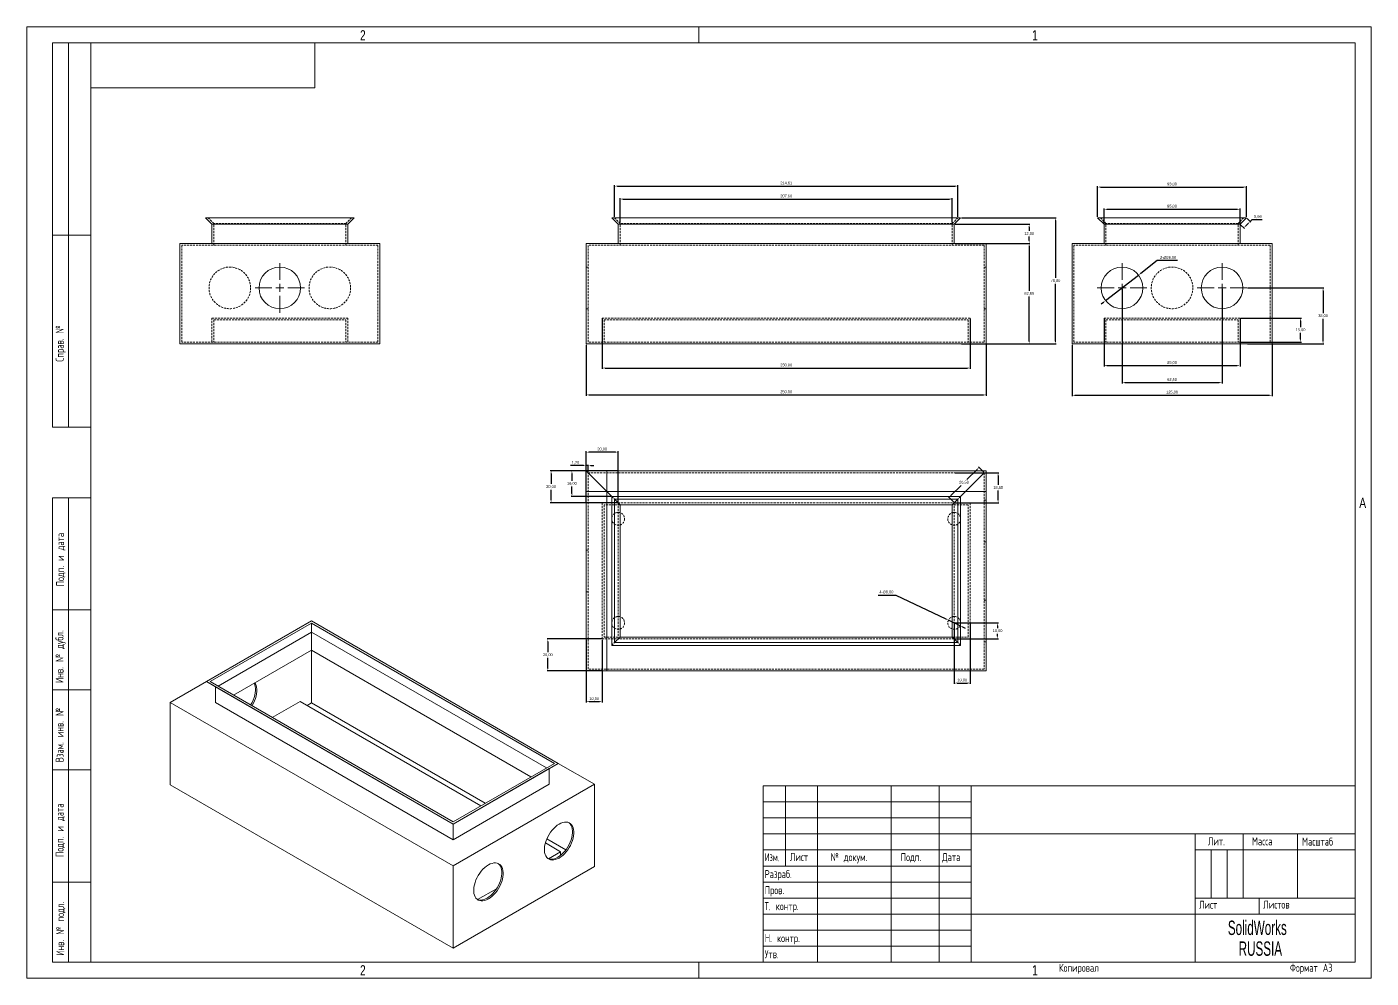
# Model space of a CAD drawing. Header units: millimetres. Extents: x -439 to 891, y -168 to 1822.
# Drawn here: x -220 to 620, y -168 to 426 of the extents above; entities that cross this region are included whole.
import ezdxf

# ---------------------------------------------------------------- set-up
doc = ezdxf.new("R2010")
doc.units = ezdxf.units.MM
doc.header["$PDSIZE"] = -1
doc.linetypes.add('HIDDEN', pattern=[1.905, 1.27, -0.635])
doc.layers.add('ОСЕВЫЕ', color=7, linetype='Continuous')
doc.layers.add('标注', color=3, linetype='Continuous')
doc.styles.add('SLDTEXTSTYLE0', font='TXT', dxfattribs={"width": 0.605, "bigfont": 'bigfont'})
doc.styles.add('SLDTEXTSTYLE1', font='TXT', dxfattribs={"width": 0.55152, "bigfont": 'bigfont'})
doc.styles.add('SLDTEXTSTYLE2', font='TXT', dxfattribs={"width": 0.605})
doc.styles.add('SLDTEXTSTYLE3', font='TXT', dxfattribs={"width": 0.75})
doc.dimstyles.new('自用', dxfattribs={"dimscale": 0.5, "dimtxt": 3.5, "dimasz": 3.556, "dimexe": 1, "dimexo": 1, "dimgap": 1.524, "dimtad": 1, "dimtih": 1, "dimtoh": 1, "dimzin": 0, "dimtxsty": 'Standard', "dimcen": 2.5, "dimazin": 0, "dimtfac": 1, "dimtmove": 0, "dimatfit": 3, "dimfxl": 0, "dimtzin": 0, "dimarcsym": 0})

# ---------------------------------------------------------------- blocks, each defined once
blk = doc.blocks.new('SW_NOTE_0')
at = {"color": 0, "linetype": 'Continuous', "lineweight": 0, "char_height": 4.5, "attachment_point": 1, "style": 'SLDTEXTSTYLE2'}
for s, insert in [('SolidWorks', (0, 5.8)), ('RUSSIA', (3.38, -0.7))]:
    blk.add_mtext(s, dxfattribs=dict(at, insert=insert))
blk = doc.blocks.new('SW_CENTERMARKSYMBOL_0')
at = {"color": 0, "linetype": 'Continuous', "lineweight": 0}
for p, q in [((0, 2.5), (0, 7.75)), ((-2.5, 0), (-7.75, 0)), ((0, 0), (-1.25, 0)), ((0, 0), (0, 1.25)), ((0, 0), (0, -1.25)), ((0, 0), (1.25, 0)), ((2.5, 0), (7.75, 0)), ((0, -2.5), (0, -7.75))]:
    blk.add_line(p, q, dxfattribs=at)
blk = doc.blocks.new('SW_CENTERMARKSYMBOL_1')
at = {"color": 0, "linetype": 'Continuous', "lineweight": 0}
for p, q in [((0, 2.5), (0, 7.75)), ((-2.5, 0), (-7.75, 0)), ((0, 0), (-1.25, 0)), ((0, 0), (0, 1.25)), ((0, 0), (0, -1.25)), ((0, 0), (1.25, 0)), ((2.5, 0), (7.75, 0)), ((0, -2.5), (0, -7.75))]:
    blk.add_line(p, q, dxfattribs=at)
blk = doc.blocks.new('SW_CENTERMARKSYMBOL_2')
at = {"color": 0, "linetype": 'Continuous', "lineweight": 0}
for p, q in [((0, 2.5), (0, 7.75)), ((-2.5, 0), (-7.75, 0)), ((0, 0), (-1.25, 0)), ((0, 0), (0, 1.25)), ((0, 0), (0, -1.25)), ((0, 0), (1.25, 0)), ((2.5, 0), (7.75, 0)), ((0, -2.5), (0, -7.75))]:
    blk.add_line(p, q, dxfattribs=at)
blk = doc.blocks.new('*D5')
at = {"layer": 'Defpoints', "color": 0, "transparency": 16777216}
for p in [(139.1, 43.43), (105.13, 23.43), (139.1, 23.43)]:
    blk.add_point(p, dxfattribs=at)
at = {"layer": '标注', "color": 0, "lineweight": -2, "transparency": 16777216}
for p, q in [((138.6, 43.43), (104.63, 43.43)), ((105.13, 41.66), (105.13, 35.22)), ((105.13, 25.21), (105.13, 31.65)), ((138.6, 23.43), (104.63, 23.43))]:
    blk.add_line(p, q, dxfattribs=at)
at = {"layer": '标注', "color": 0, "transparency": 16777216}
for points in [[(104.84, 41.66), (105.43, 41.66), (105.13, 43.43)], [(104.84, 25.21), (105.43, 25.21), (105.13, 23.43)]]:
    blk.add_solid(points, dxfattribs=at)
at = {"layer": '标注', "color": 0, "transparency": 16777216, "insert": (105.13, 33.43), "char_height": 1.75, "attachment_point": 5}
blk.add_mtext('20,00', dxfattribs=at)
blk = doc.blocks.new('*D6')
at = {"layer": 'Defpoints', "color": 0, "transparency": 16777216}
for p in [(129.1, 43.43), (139.1, 43.43), (129.1, 4.25)]:
    blk.add_point(p, dxfattribs=at)
at = {"layer": '标注', "color": 0, "lineweight": -2, "transparency": 16777216}
for p, q in [((129.1, 42.93), (129.1, 3.75)), ((139.1, 42.93), (139.1, 3.75)), ((137.32, 4.25), (130.88, 4.25))]:
    blk.add_line(p, q, dxfattribs=at)
at = {"layer": '标注', "color": 0, "transparency": 16777216}
for points in [[(130.88, 4.55), (130.88, 3.95), (129.1, 4.25)], [(137.32, 4.55), (137.32, 3.95), (139.1, 4.25)]]:
    blk.add_solid(points, dxfattribs=at)
at = {"layer": '标注', "color": 0, "transparency": 16777216, "insert": (134.1, 6.03), "char_height": 1.75, "attachment_point": 5}
blk.add_mtext('10,00', dxfattribs=at)
blk = doc.blocks.new('*D7')
at = {"layer": 'Defpoints', "color": 0, "transparency": 16777216}
for p in [(129.1, 151.73), (129.1, 147.23), (130.3, 147.23)]:
    blk.add_point(p, dxfattribs=at)
at = {"layer": '标注', "color": 0, "lineweight": -2, "transparency": 16777216}
for p, q in [((127.32, 151.73), (119.35, 151.73)), ((129.1, 147.73), (129.1, 152.23)), ((130.3, 151.73), (129.1, 151.73)), ((130.3, 147.73), (130.3, 152.23)), ((132.08, 151.73), (133.85, 151.73))]:
    blk.add_line(p, q, dxfattribs=at)
at = {"layer": '标注', "color": 0, "transparency": 16777216}
for points in [[(127.32, 152.03), (127.32, 151.44), (129.1, 151.73)], [(132.08, 152.03), (132.08, 151.44), (130.3, 151.73)]]:
    blk.add_solid(points, dxfattribs=at)
at = {"layer": '标注', "color": 0, "transparency": 16777216, "insert": (122.45, 153.52), "char_height": 1.75, "attachment_point": 5}
blk.add_mtext('1,20', dxfattribs=at)
blk = doc.blocks.new('*D8')
at = {"layer": 'Defpoints', "color": 0, "transparency": 16777216}
for p in [(537.7, 243.86), (537.7, 228.86), (575.52, 228.86)]:
    blk.add_point(p, dxfattribs=at)
at = {"layer": '标注', "color": 0, "lineweight": -2, "transparency": 16777216}
for p, q in [((538.2, 243.86), (576.02, 243.86)), ((575.52, 242.08), (575.52, 238.14)), ((538.2, 228.86), (576.02, 228.86)), ((575.52, 230.63), (575.52, 234.57))]:
    blk.add_line(p, q, dxfattribs=at)
at = {"layer": '标注', "color": 0, "transparency": 16777216}
for points in [[(575.22, 242.08), (575.82, 242.08), (575.52, 243.86)], [(575.22, 230.63), (575.82, 230.63), (575.52, 228.86)]]:
    blk.add_solid(points, dxfattribs=at)
at = {"layer": '标注', "color": 0, "transparency": 16777216, "insert": (575.52, 236.36), "char_height": 1.75, "attachment_point": 5}
blk.add_mtext('15,00', dxfattribs=at)
blk = doc.blocks.new('*D9')
at = {"layer": 'Defpoints', "color": 0, "transparency": 16777216}
for p in [(452.7, 243.86), (537.7, 243.86), (537.7, 214.1)]:
    blk.add_point(p, dxfattribs=at)
at = {"layer": '标注', "color": 0, "lineweight": -2, "transparency": 16777216}
for p, q in [((452.7, 243.36), (452.7, 213.6)), ((537.7, 243.36), (537.7, 213.6)), ((454.48, 214.1), (535.92, 214.1))]:
    blk.add_line(p, q, dxfattribs=at)
at = {"layer": '标注', "color": 0, "transparency": 16777216}
for points in [[(454.48, 214.39), (454.48, 213.8), (452.7, 214.1)], [(535.92, 214.39), (535.92, 213.8), (537.7, 214.1)]]:
    blk.add_solid(points, dxfattribs=at)
at = {"layer": '标注', "color": 0, "transparency": 16777216, "insert": (495.2, 215.88), "char_height": 1.75, "attachment_point": 5}
blk.add_mtext('85,00', dxfattribs=at)
blk = doc.blocks.new('*D10')
at = {"layer": 'Defpoints', "color": 0, "transparency": 16777216}
for p in [(139.1, 243.86), (369.1, 243.86), (369.1, 212.62)]:
    blk.add_point(p, dxfattribs=at)
at = {"layer": '标注', "color": 0, "lineweight": -2, "transparency": 16777216}
for p, q in [((139.1, 243.36), (139.1, 212.12)), ((369.1, 243.36), (369.1, 212.12)), ((140.88, 212.62), (367.32, 212.62))]:
    blk.add_line(p, q, dxfattribs=at)
at = {"layer": '标注', "color": 0, "transparency": 16777216}
for points in [[(140.88, 212.92), (140.88, 212.33), (139.1, 212.62)], [(367.32, 212.92), (367.32, 212.33), (369.1, 212.62)]]:
    blk.add_solid(points, dxfattribs=at)
at = {"layer": '标注', "color": 0, "transparency": 16777216, "insert": (254.1, 214.41), "char_height": 1.75, "attachment_point": 5}
blk.add_mtext('230,00', dxfattribs=at)
blk = doc.blocks.new('*D11')
at = {"layer": 'Defpoints', "color": 0, "transparency": 16777216}
for p in [(129.1, 227.66), (379.1, 227.66), (379.1, 195.84)]:
    blk.add_point(p, dxfattribs=at)
at = {"layer": '标注', "color": 0, "lineweight": -2, "transparency": 16777216}
for p, q in [((129.1, 227.16), (129.1, 195.34)), ((379.1, 227.16), (379.1, 195.34)), ((130.88, 195.84), (377.32, 195.84))]:
    blk.add_line(p, q, dxfattribs=at)
at = {"layer": '标注', "color": 0, "transparency": 16777216}
for points in [[(130.88, 196.13), (130.88, 195.54), (129.1, 195.84)], [(377.32, 196.13), (377.32, 195.54), (379.1, 195.84)]]:
    blk.add_solid(points, dxfattribs=at)
at = {"layer": '标注', "color": 0, "transparency": 16777216, "insert": (254.1, 197.62), "char_height": 1.75, "attachment_point": 5}
blk.add_mtext('250,00', dxfattribs=at)
blk = doc.blocks.new('*D12')
at = {"layer": 'Defpoints', "color": 0, "transparency": 16777216}
for p in [(379.1, 290.46), (379.1, 227.66), (405.91, 227.66)]:
    blk.add_point(p, dxfattribs=at)
at = {"layer": '标注', "color": 0, "lineweight": -2, "transparency": 16777216}
for p, q in [((379.6, 290.46), (406.41, 290.46)), ((405.91, 288.68), (405.91, 260.84)), ((405.91, 229.43), (405.91, 257.27)), ((379.6, 227.66), (406.41, 227.66))]:
    blk.add_line(p, q, dxfattribs=at)
at = {"layer": '标注', "color": 0, "transparency": 16777216}
for points in [[(405.61, 288.68), (406.2, 288.68), (405.91, 290.46)], [(405.61, 229.43), (406.2, 229.43), (405.91, 227.66)]]:
    blk.add_solid(points, dxfattribs=at)
at = {"layer": '标注', "color": 0, "transparency": 16777216, "insert": (405.91, 259.06), "char_height": 1.75, "attachment_point": 5}
blk.add_mtext('62,80', dxfattribs=at)
blk = doc.blocks.new('*D13')
at = {"layer": 'Defpoints', "color": 0, "transparency": 16777216}
for p in [(432.7, 227.66), (557.7, 227.66), (557.7, 195.62)]:
    blk.add_point(p, dxfattribs=at)
at = {"layer": '标注', "color": 0, "lineweight": -2, "transparency": 16777216}
for p, q in [((432.7, 227.16), (432.7, 195.12)), ((557.7, 227.16), (557.7, 195.12)), ((434.48, 195.62), (555.92, 195.62))]:
    blk.add_line(p, q, dxfattribs=at)
at = {"layer": '标注', "color": 0, "transparency": 16777216}
for points in [[(434.48, 195.91), (434.48, 195.32), (432.7, 195.62)], [(555.92, 195.91), (555.92, 195.32), (557.7, 195.62)]]:
    blk.add_solid(points, dxfattribs=at)
at = {"layer": '标注', "color": 0, "transparency": 16777216, "insert": (495.2, 197.4), "char_height": 1.75, "attachment_point": 5}
blk.add_mtext('125,00', dxfattribs=at)
blk = doc.blocks.new('*D14')
at = {"layer": 'Defpoints', "color": 0, "transparency": 16777216}
for p in [(120.19, 148.43), (145.1, 148.43), (145.1, 132.43)]:
    blk.add_point(p, dxfattribs=at)
at = {"layer": '标注', "color": 0, "lineweight": -2, "transparency": 16777216}
for p, q in [((144.6, 148.43), (119.69, 148.43)), ((120.19, 146.66), (120.19, 142.22)), ((120.19, 134.21), (120.19, 138.65)), ((144.6, 132.43), (119.69, 132.43))]:
    blk.add_line(p, q, dxfattribs=at)
at = {"layer": '标注', "color": 0, "transparency": 16777216}
for points in [[(119.89, 146.66), (120.49, 146.66), (120.19, 148.43)], [(119.89, 134.21), (120.49, 134.21), (120.19, 132.43)]]:
    blk.add_solid(points, dxfattribs=at)
at = {"layer": '标注', "color": 0, "transparency": 16777216, "insert": (120.19, 140.43), "char_height": 1.75, "attachment_point": 5}
blk.add_mtext('16,00', dxfattribs=at)
blk = doc.blocks.new('*D15')
at = {"layer": 'Defpoints', "color": 0, "transparency": 16777216}
for p in [(359.1, 302.46), (359.1, 290.46), (405.91, 290.46)]:
    blk.add_point(p, dxfattribs=at)
at = {"layer": '标注', "color": 0, "lineweight": -2, "transparency": 16777216}
for p, q in [((359.6, 302.46), (406.41, 302.46)), ((405.91, 300.68), (405.91, 298.24)), ((405.91, 292.23), (405.91, 294.67)), ((359.6, 290.46), (406.41, 290.46))]:
    blk.add_line(p, q, dxfattribs=at)
at = {"layer": '标注', "color": 0, "transparency": 16777216}
for points in [[(405.61, 300.68), (406.2, 300.68), (405.91, 302.46)], [(405.61, 292.23), (406.2, 292.23), (405.91, 290.46)]]:
    blk.add_solid(points, dxfattribs=at)
at = {"layer": '标注', "color": 0, "transparency": 16777216, "insert": (405.91, 296.46), "char_height": 1.75, "attachment_point": 5}
blk.add_mtext('12,00', dxfattribs=at)
blk = doc.blocks.new('*D16')
at = {"layer": 'Defpoints', "color": 0, "transparency": 16777216}
for p in [(357.9, 318.17), (150.3, 302.95), (357.9, 302.95)]:
    blk.add_point(p, dxfattribs=at)
at = {"layer": '标注', "color": 0, "lineweight": -2, "transparency": 16777216}
for p, q in [((150.3, 303.45), (150.3, 318.67)), ((152.08, 318.17), (356.12, 318.17)), ((357.9, 303.45), (357.9, 318.67))]:
    blk.add_line(p, q, dxfattribs=at)
at = {"layer": '标注', "color": 0, "transparency": 16777216}
for points in [[(152.08, 318.46), (152.08, 317.87), (150.3, 318.17)], [(356.12, 318.46), (356.12, 317.87), (357.9, 318.17)]]:
    blk.add_solid(points, dxfattribs=at)
at = {"layer": '标注', "color": 0, "transparency": 16777216, "insert": (254.1, 319.95), "char_height": 1.75, "attachment_point": 5}
blk.add_mtext('207,60', dxfattribs=at)
blk = doc.blocks.new('*D17')
at = {"layer": 'Defpoints', "color": 0, "transparency": 16777216}
for p in [(361.4, 326.22), (146.8, 306.46), (361.4, 306.46)]:
    blk.add_point(p, dxfattribs=at)
at = {"layer": '标注', "color": 0, "lineweight": -2, "transparency": 16777216}
for p, q in [((146.8, 306.96), (146.8, 326.72)), ((148.57, 326.22), (359.62, 326.22)), ((361.4, 306.96), (361.4, 326.72))]:
    blk.add_line(p, q, dxfattribs=at)
at = {"layer": '标注', "color": 0, "transparency": 16777216}
for points in [[(148.57, 326.52), (148.57, 325.93), (146.8, 326.22)], [(359.62, 326.52), (359.62, 325.93), (361.4, 326.22)]]:
    blk.add_solid(points, dxfattribs=at)
at = {"layer": '标注', "color": 0, "transparency": 16777216, "insert": (254.1, 328.01), "char_height": 1.75, "attachment_point": 5}
blk.add_mtext('214,61', dxfattribs=at)
blk = doc.blocks.new('*D19')
at = {"layer": 'Defpoints', "color": 0, "transparency": 16777216}
for p in [(374.59, 150.54), (377.9, 147.23), (359.1, 128.43)]:
    blk.add_point(p, dxfattribs=at)
at = {"layer": '标注', "color": 0, "lineweight": -2, "transparency": 16777216}
for p, q in [((373.34, 149.28), (366.98, 142.92)), ((377.54, 147.59), (374.24, 150.89)), ((357.05, 133), (363.41, 139.36)), ((358.74, 128.79), (355.44, 132.09))]:
    blk.add_line(p, q, dxfattribs=at)
at = {"layer": '标注', "color": 0, "transparency": 16777216}
for points in [[(373.13, 149.49), (373.54, 149.07), (374.59, 150.54)], [(356.84, 133.21), (357.26, 132.79), (355.79, 131.74)]]:
    blk.add_solid(points, dxfattribs=at)
at = {"layer": '标注', "color": 0, "transparency": 16777216, "insert": (365.19, 141.14), "char_height": 1.75, "attachment_point": 5}
blk.add_mtext('26,59', dxfattribs=at)
blk = doc.blocks.new('*D20')
at = {"layer": 'Defpoints', "color": 0, "transparency": 16777216}
for p in [(537.7, 311.78), (452.7, 302.46), (537.7, 302.46)]:
    blk.add_point(p, dxfattribs=at)
at = {"layer": '标注', "color": 0, "lineweight": -2, "transparency": 16777216}
for p, q in [((452.7, 302.96), (452.7, 312.28)), ((454.48, 311.78), (535.92, 311.78)), ((537.7, 302.96), (537.7, 312.28))]:
    blk.add_line(p, q, dxfattribs=at)
at = {"layer": '标注', "color": 0, "transparency": 16777216}
for points in [[(454.48, 312.07), (454.48, 311.48), (452.7, 311.78)], [(535.92, 312.07), (535.92, 311.48), (537.7, 311.78)]]:
    blk.add_solid(points, dxfattribs=at)
at = {"layer": '标注', "color": 0, "transparency": 16777216, "insert": (495.2, 313.56), "char_height": 1.75, "attachment_point": 5}
blk.add_mtext('85,00', dxfattribs=at)
blk = doc.blocks.new('*D21')
at = {"layer": 'Defpoints', "color": 0, "transparency": 16777216}
for p in [(541.7, 325.63), (448.7, 306.46), (541.7, 306.46)]:
    blk.add_point(p, dxfattribs=at)
at = {"layer": '标注', "color": 0, "lineweight": -2, "transparency": 16777216}
for p, q in [((448.7, 306.96), (448.7, 326.13)), ((450.48, 325.63), (539.92, 325.63)), ((541.7, 306.96), (541.7, 326.13))]:
    blk.add_line(p, q, dxfattribs=at)
at = {"layer": '标注', "color": 0, "transparency": 16777216}
for points in [[(450.48, 325.93), (450.48, 325.34), (448.7, 325.63)], [(539.92, 325.93), (539.92, 325.34), (541.7, 325.63)]]:
    blk.add_solid(points, dxfattribs=at)
at = {"layer": '标注', "color": 0, "transparency": 16777216, "insert": (495.2, 327.42), "char_height": 1.75, "attachment_point": 5}
blk.add_mtext('93,00', dxfattribs=at)
blk = doc.blocks.new('*D22')
at = {"layer": 'Defpoints', "color": 0, "transparency": 16777216}
for p in [(359.1, 53.43), (369.1, 53.43), (369.1, 15.9)]:
    blk.add_point(p, dxfattribs=at)
at = {"layer": '标注', "color": 0, "lineweight": -2, "transparency": 16777216}
for p, q in [((359.1, 52.93), (359.1, 15.4)), ((369.1, 52.93), (369.1, 15.4)), ((360.88, 15.9), (367.32, 15.9))]:
    blk.add_line(p, q, dxfattribs=at)
at = {"layer": '标注', "color": 0, "transparency": 16777216}
for points in [[(360.88, 16.19), (360.88, 15.6), (359.1, 15.9)], [(367.32, 16.19), (367.32, 15.6), (369.1, 15.9)]]:
    blk.add_solid(points, dxfattribs=at)
at = {"layer": '标注', "color": 0, "transparency": 16777216, "insert": (364.1, 17.68), "char_height": 1.75, "attachment_point": 5}
blk.add_mtext('10,00', dxfattribs=at)
blk = doc.blocks.new('*D23')
at = {"layer": 'Defpoints', "color": 0, "transparency": 16777216}
for p in [(359.1, 53.43), (359.1, 43.43), (386.18, 43.43)]:
    blk.add_point(p, dxfattribs=at)
at = {"layer": '标注', "color": 0, "lineweight": -2, "transparency": 16777216}
for p, q in [((359.6, 53.43), (386.68, 53.43)), ((386.18, 51.66), (386.18, 50.22)), ((359.6, 43.43), (386.68, 43.43)), ((386.18, 45.21), (386.18, 46.65))]:
    blk.add_line(p, q, dxfattribs=at)
at = {"layer": '标注', "color": 0, "transparency": 16777216}
for points in [[(385.88, 51.66), (386.48, 51.66), (386.18, 53.43)], [(385.88, 45.21), (386.48, 45.21), (386.18, 43.43)]]:
    blk.add_solid(points, dxfattribs=at)
at = {"layer": '标注', "color": 0, "transparency": 16777216, "insert": (386.18, 48.43), "char_height": 1.75, "attachment_point": 5}
blk.add_mtext('10,00', dxfattribs=at)
blk = doc.blocks.new('*D24')
at = {"layer": 'Defpoints', "color": 0, "transparency": 16777216}
for p in [(355.49, 55.16), (362.71, 51.71)]:
    blk.add_point(p, dxfattribs=at)
at = {"layer": '标注', "color": 0, "lineweight": -2, "transparency": 16777216}
for p, q in [((311.59, 70.87), (322.56, 70.87)), ((322.56, 70.87), (353.88, 55.92)), ((362.71, 51.71), (355.49, 55.16)), ((364.31, 50.94), (365.92, 50.18))]:
    blk.add_line(p, q, dxfattribs=at)
at = {"layer": '标注', "color": 0, "transparency": 16777216}
for points in [[(354.01, 56.19), (353.76, 55.65), (355.49, 55.16)], [(364.44, 51.21), (364.19, 50.68), (362.71, 51.71)]]:
    blk.add_solid(points, dxfattribs=at)
at = {"layer": '标注', "color": 0, "transparency": 16777216, "insert": (316.69, 72.66), "char_height": 1.75, "attachment_point": 5}
blk.add_mtext('4-∅8,00', dxfattribs=at)
blk = doc.blocks.new('*D25')
at = {"layer": 'Defpoints', "color": 0, "transparency": 16777216}
for p in [(474.23, 270.61), (453.67, 254.7)]:
    blk.add_point(p, dxfattribs=at)
at = {"layer": '标注', "color": 0, "lineweight": -2, "transparency": 16777216}
for p, q in [((485.98, 279.71), (475.64, 271.7)), ((498.7, 279.71), (485.98, 279.71)), ((453.67, 254.7), (474.23, 270.61)), ((452.27, 253.61), (450.86, 252.52))]:
    blk.add_line(p, q, dxfattribs=at)
at = {"layer": '标注', "color": 0, "transparency": 16777216}
for points in [[(475.46, 271.94), (475.82, 271.47), (474.23, 270.61)], [(452.09, 253.84), (452.45, 253.38), (453.67, 254.7)]]:
    blk.add_solid(points, dxfattribs=at)
at = {"layer": '标注', "color": 0, "transparency": 16777216, "insert": (492.72, 281.49), "char_height": 1.75, "attachment_point": 5}
blk.add_mtext('2-∅26,00', dxfattribs=at)
blk = doc.blocks.new('*D26')
at = {"layer": 'Defpoints', "color": 0, "transparency": 16777216}
for p in [(541.95, 262.66), (541.95, 227.66), (589.57, 227.66)]:
    blk.add_point(p, dxfattribs=at)
at = {"layer": '标注', "color": 0, "lineweight": -2, "transparency": 16777216}
for p, q in [((542.45, 262.66), (590.07, 262.66)), ((589.57, 260.88), (589.57, 246.94)), ((589.57, 229.43), (589.57, 243.37)), ((542.45, 227.66), (590.07, 227.66))]:
    blk.add_line(p, q, dxfattribs=at)
at = {"layer": '标注', "color": 0, "transparency": 16777216}
for points in [[(589.27, 260.88), (589.87, 260.88), (589.57, 262.66)], [(589.27, 229.43), (589.87, 229.43), (589.57, 227.66)]]:
    blk.add_solid(points, dxfattribs=at)
at = {"layer": '标注', "color": 0, "transparency": 16777216, "insert": (589.57, 245.16), "char_height": 1.75, "attachment_point": 5}
blk.add_mtext('35,00', dxfattribs=at)
blk = doc.blocks.new('*D27')
at = {"layer": 'Defpoints', "color": 0, "transparency": 16777216}
for p in [(463.95, 262.66), (526.45, 262.66), (526.45, 203.53)]:
    blk.add_point(p, dxfattribs=at)
at = {"layer": '标注', "color": 0, "lineweight": -2, "transparency": 16777216}
for p, q in [((463.95, 262.16), (463.95, 203.03)), ((526.45, 262.16), (526.45, 203.03)), ((465.73, 203.53), (524.67, 203.53))]:
    blk.add_line(p, q, dxfattribs=at)
at = {"layer": '标注', "color": 0, "transparency": 16777216}
for points in [[(465.73, 203.82), (465.73, 203.23), (463.95, 203.53)], [(524.67, 203.82), (524.67, 203.23), (526.45, 203.53)]]:
    blk.add_solid(points, dxfattribs=at)
at = {"layer": '标注', "color": 0, "transparency": 16777216, "insert": (495.2, 205.31), "char_height": 1.75, "attachment_point": 5}
blk.add_mtext('62,50', dxfattribs=at)
blk = doc.blocks.new('*D28')
at = {"layer": 'Defpoints', "color": 0, "transparency": 16777216}
for p in [(107.18, 148.43), (149.1, 148.43), (149.1, 128.43)]:
    blk.add_point(p, dxfattribs=at)
at = {"layer": '标注', "color": 0, "lineweight": -2, "transparency": 16777216}
for p, q in [((148.6, 148.43), (106.68, 148.43)), ((107.18, 146.66), (107.18, 140.22)), ((107.18, 130.21), (107.18, 136.65)), ((148.6, 128.43), (106.68, 128.43))]:
    blk.add_line(p, q, dxfattribs=at)
at = {"layer": '标注', "color": 0, "transparency": 16777216}
for points in [[(106.88, 146.66), (107.47, 146.66), (107.18, 148.43)], [(106.88, 130.21), (107.47, 130.21), (107.18, 128.43)]]:
    blk.add_solid(points, dxfattribs=at)
at = {"layer": '标注', "color": 0, "transparency": 16777216, "insert": (107.18, 138.43), "char_height": 1.75, "attachment_point": 5}
blk.add_mtext('20,00', dxfattribs=at)
blk = doc.blocks.new('*D29')
at = {"layer": 'Defpoints', "color": 0, "transparency": 16777216}
for p in [(129.1, 160.1), (129.1, 128.43), (149.1, 128.43)]:
    blk.add_point(p, dxfattribs=at)
at = {"layer": '标注', "color": 0, "lineweight": -2, "transparency": 16777216}
for p, q in [((129.1, 128.93), (129.1, 160.6)), ((147.32, 160.1), (130.88, 160.1)), ((149.1, 128.93), (149.1, 160.6))]:
    blk.add_line(p, q, dxfattribs=at)
at = {"layer": '标注', "color": 0, "transparency": 16777216}
for points in [[(130.88, 160.4), (130.88, 159.81), (129.1, 160.1)], [(147.32, 160.4), (147.32, 159.81), (149.1, 160.1)]]:
    blk.add_solid(points, dxfattribs=at)
at = {"layer": '标注', "color": 0, "transparency": 16777216, "insert": (139.1, 161.89), "char_height": 1.75, "attachment_point": 5}
blk.add_mtext('20,00', dxfattribs=at)
blk = doc.blocks.new('*D30')
at = {"layer": 'Defpoints', "color": 0, "transparency": 16777216}
for p in [(363.1, 306.46), (363.1, 227.66), (422.37, 227.66)]:
    blk.add_point(p, dxfattribs=at)
at = {"layer": '标注', "color": 0, "lineweight": -2, "transparency": 16777216}
for p, q in [((363.6, 306.46), (422.87, 306.46)), ((422.37, 304.68), (422.37, 268.84)), ((422.37, 229.43), (422.37, 265.27)), ((363.6, 227.66), (422.87, 227.66))]:
    blk.add_line(p, q, dxfattribs=at)
at = {"layer": '标注', "color": 0, "transparency": 16777216}
for points in [[(422.07, 304.68), (422.67, 304.68), (422.37, 306.46)], [(422.07, 229.43), (422.67, 229.43), (422.37, 227.66)]]:
    blk.add_solid(points, dxfattribs=at)
at = {"layer": '标注', "color": 0, "transparency": 16777216, "insert": (422.37, 267.06), "char_height": 1.75, "attachment_point": 5}
blk.add_mtext('78,80', dxfattribs=at)
blk = doc.blocks.new('*D34')
at = {"layer": 'Defpoints', "color": 0, "transparency": 16777216}
for p in [(359.1, 147.23), (386.49, 147.23), (359.1, 128.43)]:
    blk.add_point(p, dxfattribs=at)
at = {"layer": '标注', "color": 0, "lineweight": -2, "transparency": 16777216}
for p, q in [((359.6, 147.23), (386.99, 147.23)), ((386.49, 145.46), (386.49, 139.62)), ((386.49, 130.21), (386.49, 136.05)), ((359.6, 128.43), (386.99, 128.43))]:
    blk.add_line(p, q, dxfattribs=at)
at = {"layer": '标注', "color": 0, "transparency": 16777216}
for points in [[(386.19, 145.46), (386.78, 145.46), (386.49, 147.23)], [(386.19, 130.21), (386.78, 130.21), (386.49, 128.43)]]:
    blk.add_solid(points, dxfattribs=at)
at = {"layer": '标注', "color": 0, "transparency": 16777216, "insert": (386.49, 137.83), "char_height": 1.75, "attachment_point": 5}
blk.add_mtext('18,80', dxfattribs=at)
blk = doc.blocks.new('*D36')
at = {"layer": 'Defpoints', "color": 0, "transparency": 16777216}
for p in [(537.7, 302.46), (541.7, 306.46), (544.03, 304.13)]:
    blk.add_point(p, dxfattribs=at)
at = {"layer": '标注', "color": 0, "lineweight": -2, "transparency": 16777216}
for p, q in [((541.29, 301.39), (542.77, 302.87)), ((542.06, 306.1), (544.38, 303.78)), ((544.03, 304.13), (545.29, 305.39)), ((545.29, 305.39), (551.59, 305.39)), ((538.06, 302.1), (540.38, 299.78))]:
    blk.add_line(p, q, dxfattribs=at)
at = {"layer": '标注', "color": 0, "transparency": 16777216}
for points in [[(542.56, 303.08), (542.98, 302.66), (544.03, 304.13)], [(541.08, 301.6), (541.5, 301.18), (540.03, 300.13)]]:
    blk.add_solid(points, dxfattribs=at)
at = {"layer": '标注', "color": 0, "transparency": 16777216, "insert": (548.82, 307.17), "char_height": 1.75, "attachment_point": 5}
blk.add_mtext('5,66', dxfattribs=at)

msp = doc.modelspace()

# ---------------------------------------------------------------- linework, layer by layer
at = {"color": 7, "linetype": 'Continuous', "lineweight": 15}
for p, q in [((-204.405, 175.644), (-204.405, 415.644)), ((-180.405, 415.644), (-204.405, 415.644)), ((-204.405, 175.644), (-204.405, 415.644)), ((-194.405, 175.644), (-194.405, 415.644)), ((-194.405, 175.644), (-194.405, 415.644)), ((-180.405, 415.644), (-180.405, -158.356)), ((609.595, 415.644), (-180.405, 415.644)), ((-180.405, 415.644), (-180.405, -158.356)), ((-40.405, 387.644), (-40.405, 415.644)), ((609.595, -158.356), (609.595, 415.644)), ((-180.405, 387.644), (-40.405, 387.644)), ((-108.851, 306.456), (-104.851, 302.456)), ((-15.851, 306.456), (-108.851, 306.456)), ((-19.851, 302.456), (-104.851, 302.456)), ((-104.851, 290.456), (-104.851, 302.456)), ((-15.851, 306.456), (-19.851, 302.456)), ((-19.851, 290.456), (-19.851, 302.456)), ((145.098, 306.456), (149.098, 302.456)), ((363.098, 306.456), (145.098, 306.456)), ((359.098, 302.456), (149.098, 302.456)), ((149.098, 290.456), (149.098, 302.456)), ((363.098, 306.456), (359.098, 302.456)), ((359.098, 290.456), (359.098, 302.456)), ((448.703, 306.456), (452.703, 302.456)), ((541.703, 306.456), (448.703, 306.456)), ((537.703, 302.456), (452.703, 302.456)), ((452.703, 290.456), (452.703, 302.456)), ((541.703, 306.456), (537.703, 302.456)), ((537.703, 290.456), (537.703, 302.456)), ((-204.405, 295.644), (-180.405, 295.644)), ((-180.405, 295.644), (-204.405, 295.644)), ((0.149, 290.456), (-124.851, 290.456)), ((-124.851, 227.656), (-124.851, 290.456)), ((0.149, 227.656), (0.149, 290.456)), ((129.098, 227.656), (129.098, 290.456)), ((379.098, 290.456), (129.098, 290.456)), ((379.098, 227.656), (379.098, 290.456)), ((432.703, 227.656), (432.703, 290.456)), ((557.703, 290.456), (432.703, 290.456)), ((557.703, 227.656), (557.703, 290.456)), ((0.149, 227.656), (-124.851, 227.656)), ((379.098, 227.656), (129.098, 227.656)), ((557.703, 227.656), (432.703, 227.656)), ((-204.405, 175.644), (-180.405, 175.644)), ((129.098, 148.433), (379.098, 148.433)), ((129.098, 23.433), (129.098, 148.433)), ((142.098, 23.433), (142.098, 148.433)), ((379.098, 148.433), (379.098, 23.433)), ((129.098, 135.433), (379.098, 135.433)), ((-204.405, -158.356), (-204.405, 131.644)), ((-204.405, 131.644), (-180.405, 131.644)), ((-194.405, -158.356), (-194.405, 131.644)), ((145.098, 39.433), (145.098, 132.433)), ((145.098, 132.433), (363.098, 132.433)), ((146.795, 41.13), (146.795, 130.736)), ((146.795, 130.736), (361.401, 130.736)), ((146.795, 130.736), (150.298, 127.233)), ((150.298, 127.233), (357.898, 127.233)), ((150.298, 44.633), (150.298, 127.233)), ((361.401, 130.736), (357.898, 127.233)), ((357.898, 127.233), (357.898, 44.633)), ((361.401, 130.736), (361.401, 41.13)), ((363.098, 132.433), (363.098, 39.433)), ((-180.405, 61.644), (-204.405, 61.644)), ((-108.263, 16.767), (-42.502, 54.73)), ((-105.863, 16.767), (-42.502, 53.345)), ((-42.502, 54.73), (111.647, -34.258)), ((-42.502, 53.345), (109.247, -34.258)), ((-42.502, 53.345), (-42.502, 47.625)), ((-100.909, 13.907), (-42.502, 47.625)), ((-42.502, 47.625), (104.293, -37.118)), ((-42.502, 36.44), (-42.502, 47.625)), ((146.795, 41.13), (150.298, 44.633)), ((357.898, 44.633), (150.298, 44.633)), ((361.401, 41.13), (357.898, 44.633)), ((-91.222, 8.315), (-42.502, 36.44)), ((-42.502, 36.44), (94.606, -42.71)), ((-42.502, 3.45), (-42.502, 36.44)), ((363.098, 39.433), (145.098, 39.433)), ((361.401, 41.13), (146.795, 41.13)), ((379.098, 23.433), (129.098, 23.433)), ((-180.405, 11.644), (-204.405, 11.644)), ((-130.891, 3.703), (-108.261, 16.766)), ((45.886, -72.221), (-108.263, 16.767)), ((-108.263, 16.767), (-102.606, 13.501)), ((45.886, -70.836), (-105.863, 16.767)), ((45.886, -72.222), (-102.606, 13.501)), ((-102.606, 3.703), (-102.606, 13.501)), ((45.886, -98.348), (-130.891, 3.703)), ((-130.891, -47.576), (-130.891, 3.703)), ((45.886, -82.02), (-102.606, 3.703)), ((-49.573, 4.431), (-67.034, -5.648)), ((63.347, -60.756), (-49.573, 4.431)), ((-45.188, 1.899), (-42.502, 3.45)), ((-42.502, 3.45), (66.032, -59.206)), ((-180.405, -38.356), (-204.405, -38.356)), ((111.647, -34.258), (45.886, -72.221)), ((109.247, -34.258), (45.886, -70.836)), ((105.99, -37.524), (45.886, -72.222)), ((111.647, -34.258), (105.99, -37.524)), ((105.99, -47.323), (105.99, -37.524)), ((111.645, -34.259), (134.274, -47.323)), ((45.886, -149.627), (-130.891, -47.576)), ((105.99, -47.323), (45.886, -82.02)), ((134.274, -47.323), (45.886, -98.348)), ((134.274, -98.602), (134.274, -47.323)), ((239.595, -48.356), (609.595, -48.356)), ((239.595, -48.356), (239.595, -158.356)), ((253.595, -98.356), (253.595, -48.356)), ((273.595, -48.356), (273.595, -158.356)), ((319.595, -48.356), (319.595, -158.356)), ((349.595, -48.356), (349.595, -158.356)), ((369.595, -48.356), (369.595, -158.356)), ((45.886, -72.221), (45.886, -72.222)), ((45.886, -82.02), (45.886, -72.222)), ((113.061, -89.456), (103.581, -83.983)), ((104.486, -81.405), (116.365, -88.262)), ((369.595, -78.356), (609.595, -78.356)), ((509.595, -78.356), (509.595, -158.356)), ((539.595, -78.356), (539.595, -118.356)), ((573.595, -78.356), (573.595, -118.356)), ((105.456, -93.846), (113.061, -89.456)), ((113.061, -89.456), (113.061, -91.714)), ((239.595, -88.356), (369.595, -88.356)), ((509.595, -88.356), (609.595, -88.356)), ((45.886, -149.627), (45.886, -98.348)), ((134.274, -98.602), (45.886, -149.627)), ((239.595, -98.356), (369.595, -98.356)), ((-204.405, -108.356), (-180.405, -108.356)), ((61.262, -119.359), (73.007, -112.578)), ((509.595, -118.356), (609.595, -118.356)), ((549.595, -118.356), (549.595, -128.356)), ((369.595, -128.356), (609.595, -128.356)), ((-204.405, -158.356), (-180.405, -158.356)), ((-180.405, -158.356), (609.595, -158.356))]:
    msp.add_line(p, q, dxfattribs=at)
at = {"color": 7, "linetype": 'HIDDEN', "lineweight": 0}
for p, q in [((-107.154, 306.456), (-103.651, 302.953)), ((-21.051, 302.953), (-103.651, 302.953)), ((-103.651, 289.256), (-103.651, 302.953)), ((-17.549, 306.456), (-21.051, 302.953)), ((-21.051, 289.256), (-21.051, 302.953)), ((146.795, 306.456), (150.298, 302.953)), ((357.898, 302.953), (150.298, 302.953)), ((150.298, 289.256), (150.298, 302.953)), ((361.401, 306.456), (357.898, 302.953)), ((357.898, 289.256), (357.898, 302.953)), ((450.4, 306.456), (453.903, 302.953)), ((536.503, 302.953), (453.903, 302.953)), ((453.903, 289.256), (453.903, 302.953)), ((540.006, 306.456), (536.503, 302.953)), ((536.503, 289.256), (536.503, 302.953)), ((-1.051, 289.256), (-123.651, 289.256)), ((-123.651, 228.856), (-123.651, 289.256)), ((-1.051, 228.856), (-1.051, 289.256)), ((377.898, 289.256), (130.298, 289.256)), ((130.298, 228.856), (130.298, 289.256)), ((377.898, 228.856), (377.898, 289.256)), ((556.503, 289.256), (433.903, 289.256)), ((433.903, 228.856), (433.903, 289.256)), ((556.503, 228.856), (556.503, 289.256)), ((130.298, 275.656), (129.098, 275.656)), ((379.098, 275.656), (377.898, 275.656)), ((-104.851, 243.856), (-104.851, 228.856)), ((-104.851, 243.856), (-19.851, 243.856)), ((-19.851, 243.856), (-19.851, 228.856)), ((129.098, 249.656), (130.298, 249.656)), ((139.098, 243.856), (139.098, 228.856)), ((139.098, 243.856), (369.098, 243.856)), ((369.098, 243.856), (369.098, 228.856)), ((377.898, 249.656), (379.098, 249.656)), ((452.703, 243.856), (452.703, 228.856)), ((452.703, 243.856), (537.703, 243.856)), ((537.703, 243.856), (537.703, 228.856)), ((-103.651, 242.656), (-21.051, 242.656)), ((-103.651, 242.656), (-103.651, 228.856)), ((-21.051, 242.656), (-21.051, 228.856)), ((140.298, 242.656), (140.298, 228.856)), ((140.298, 242.656), (367.898, 242.656)), ((367.898, 242.656), (367.898, 228.856)), ((453.903, 242.656), (536.503, 242.656)), ((453.903, 242.656), (453.903, 228.856)), ((536.503, 242.656), (536.503, 228.856)), ((-1.051, 228.856), (-123.651, 228.856)), ((377.898, 228.856), (130.298, 228.856)), ((556.503, 228.856), (433.903, 228.856)), ((130.298, 147.233), (377.898, 147.233)), ((130.298, 24.633), (130.298, 147.233)), ((377.898, 147.233), (377.898, 24.633)), ((139.098, 128.433), (139.098, 43.433)), ((149.098, 128.433), (139.098, 128.433)), ((140.298, 127.233), (140.298, 44.633)), ((150.298, 127.233), (140.298, 127.233)), ((145.098, 132.433), (146.795, 130.736)), ((149.098, 43.433), (149.098, 128.433)), ((149.098, 128.433), (359.098, 128.433)), ((367.898, 127.233), (357.898, 127.233)), ((359.098, 128.433), (359.098, 43.433)), ((369.098, 128.433), (359.098, 128.433)), ((363.098, 132.433), (361.401, 130.736)), ((367.898, 44.633), (367.898, 127.233)), ((369.098, 43.433), (369.098, 128.433)), ((379.098, 130.183), (377.898, 130.183)), ((377.898, 104.183), (379.098, 104.183)), ((130.298, 98.933), (129.098, 98.933)), ((129.098, 72.933), (130.298, 72.933)), ((379.098, 67.683), (377.898, 67.683)), ((139.098, 43.433), (149.098, 43.433)), ((140.298, 44.633), (150.298, 44.633)), ((359.098, 43.433), (149.098, 43.433)), ((357.898, 44.633), (367.898, 44.633)), ((359.098, 43.433), (369.098, 43.433)), ((145.098, 39.433), (146.795, 41.13)), ((363.098, 39.433), (361.401, 41.13)), ((377.898, 41.683), (379.098, 41.683)), ((377.898, 24.633), (130.298, 24.633))]:
    msp.add_line(p, q, dxfattribs=at)
at = {"color": 7, "linetype": 'Continuous', "lineweight": 0}
for p, q in [((239.595, -58.356), (369.595, -58.356)), ((239.595, -68.356), (369.595, -68.356)), ((239.595, -78.356), (369.595, -78.356)), ((519.595, -88.356), (519.595, -118.356)), ((529.595, -88.356), (529.595, -118.356)), ((239.595, -108.356), (369.595, -108.356)), ((239.595, -118.356), (369.595, -118.356)), ((239.595, -128.356), (369.595, -128.356)), ((239.595, -138.356), (369.595, -138.356)), ((239.595, -148.356), (369.595, -148.356))]:
    msp.add_line(p, q, dxfattribs=at)
at = {"color": 7, "linetype": 'Continuous', "lineweight": 15, "flags": 128}
for points in [[(-78.336, 15.754), (-77.954, 14.843), (-77.667, 13.717), (-77.522, 12.478), (-77.522, 11.145), (-77.667, 9.739), (-77.954, 8.282), (-78.379, 6.797), (-78.935, 5.308), (-79.614, 3.838), (-80.404, 2.41), (-80.557, 2.159)], [(-77.93, 15.989), (-77.53, 15.347), (-77.105, 14.353), (-76.818, 13.227), (-76.674, 11.988), (-76.674, 10.655), (-76.818, 9.249), (-77.105, 7.792), (-77.53, 6.308), (-78.086, 4.818), (-78.765, 3.348), (-79.555, 1.92), (-79.709, 1.669)], [(112.177, -72.164), (111.025, -72.913), (109.891, -73.817), (108.793, -74.863), (107.749, -76.034), (106.774, -77.311), (105.885, -78.674), (105.095, -80.102), (104.416, -81.572), (103.86, -83.061), (103.435, -84.546), (103.148, -86.003), (103.003, -87.409), (103.003, -88.742), (103.148, -89.981), (103.435, -91.106), (103.86, -92.1), (104.416, -92.947), (105.095, -93.634), (105.885, -94.15), (106.774, -94.486), (107.749, -94.638), (108.793, -94.602), (109.891, -94.38), (111.025, -93.976), (112.177, -93.394), (113.329, -92.645), (114.463, -91.741), (115.561, -90.695), (116.606, -89.525), (117.581, -88.248), (118.47, -86.884), (119.26, -85.457), (119.939, -83.986), (120.495, -82.497), (120.92, -81.012), (121.207, -79.556), (121.352, -78.149), (121.352, -76.816), (121.207, -75.577), (120.92, -74.452), (120.495, -73.458), (119.939, -72.611), (119.26, -71.924), (118.47, -71.408), (117.581, -71.072), (116.606, -70.921), (115.561, -70.956), (114.463, -71.178), (113.329, -71.583), (112.177, -72.164)], [(118.239, -71.3), (118.412, -71.434), (119.09, -72.121), (119.646, -72.968), (120.071, -73.962), (120.358, -75.088), (120.503, -76.327), (120.503, -77.66), (120.358, -79.066), (120.071, -80.523), (119.646, -82.007), (119.09, -83.497), (118.412, -84.967), (117.621, -86.395), (116.732, -87.758), (115.757, -89.035), (114.713, -90.205), (113.615, -91.251), (112.481, -92.155), (111.329, -92.904)], [(67.983, -97.677), (66.831, -98.426), (65.697, -99.33), (64.599, -100.376), (63.555, -101.546), (62.58, -102.823), (61.691, -104.186), (60.9, -105.614), (60.222, -107.085), (59.666, -108.574), (59.241, -110.059), (58.954, -111.515), (58.809, -112.922), (58.809, -114.255), (58.954, -115.494), (59.241, -116.619), (59.666, -117.613), (60.222, -118.46), (60.9, -119.147), (61.691, -119.663), (62.58, -119.999), (63.555, -120.15), (64.599, -120.115), (65.697, -119.893), (66.831, -119.488), (67.983, -118.907), (69.135, -118.158), (70.269, -117.254), (71.367, -116.208), (72.412, -115.037), (73.386, -113.76), (74.276, -112.397), (75.066, -110.969), (75.745, -109.499), (76.301, -108.01), (76.726, -106.525), (77.013, -105.068), (77.157, -103.662), (77.157, -102.329), (77.013, -101.09), (76.726, -99.965), (76.301, -98.971), (75.745, -98.123), (75.066, -97.437), (74.276, -96.921), (73.386, -96.585), (72.412, -96.433), (71.367, -96.469), (70.269, -96.691), (69.135, -97.095), (67.983, -97.677)], [(74.045, -96.812), (74.218, -96.947), (74.896, -97.634), (75.452, -98.481), (75.877, -99.475), (76.164, -100.6), (76.309, -101.839), (76.309, -103.172), (76.164, -104.578), (75.877, -106.035), (75.452, -107.52), (74.896, -109.009), (74.218, -110.479), (73.427, -111.907), (72.538, -113.271), (71.563, -114.548), (70.519, -115.718), (69.421, -116.764), (68.287, -117.668), (67.135, -118.417)]]:
    msp.add_lwpolyline(points, dxfattribs=at)
at = {"color": 7, "linetype": 'HIDDEN', "lineweight": 0}
for centre, radius in [((-93.601, 262.656), 13), ((-31.101, 262.656), 13), ((495.203, 262.656), 13), ((149.098, 118.433), 4), ((359.098, 118.433), 4), ((149.098, 53.433), 4), ((359.098, 53.433), 4)]:
    msp.add_circle(centre, radius, dxfattribs=at)
at = {"color": 7, "linetype": 'Continuous', "lineweight": 15}
for centre in [(-62.351, 262.656), (463.953, 262.656), (526.453, 262.656)]:
    msp.add_circle(centre, 13, dxfattribs=at)
for centre in [(107.438, -87.308), (63.244, -112.821)]:
    msp.add_arc(centre, 6.816, 251.427461, 304.807089, dxfattribs=at)
at = {"layer": 'ОСЕВЫЕ', "lineweight": 0}
for p, q in [((-220.405, 425.644), (619.595, 425.644)), ((-220.405, 425.644), (-220.405, -168.356)), ((619.595, 425.644), (619.595, -168.356)), ((-220.405, -168.356), (619.595, -168.356))]:
    msp.add_line(p, q, dxfattribs=at)
at = {"layer": 'ОСЕВЫЕ', "lineweight": 15}
for p, q in [((199.595, 425.644), (199.595, 415.644)), ((199.595, -158.356), (199.595, -168.356))]:
    msp.add_line(p, q, dxfattribs=at)
at = {"layer": '标注'}
for p, q in [((129.098, 148.433), (145.098, 132.433)), ((377.898, 147.233), (363.098, 132.433))]:
    msp.add_line(p, q, dxfattribs=at)

# ---------------------------------------------------------------- block references
at = {"color": 7, "linetype": 'Continuous', "lineweight": 0, "xscale": 2, "yscale": 2, "zscale": 2}
for name, p in [('SW_CENTERMARKSYMBOL_2', (-62.351, 262.656)), ('SW_CENTERMARKSYMBOL_0', (463.953, 262.656)), ('SW_CENTERMARKSYMBOL_1', (526.453, 262.656)), ('SW_NOTE_0', (530.068, -144.04))]:
    msp.add_blockref(name, p, dxfattribs=at)

# ---------------------------------------------------------------- texts
at = {"color": 7, "linetype": 'Continuous', "lineweight": 0}
for s, insert, char_height, attachment_point, style in [('2', (-10.469, 423.585), 6.35, 2, 'SLDTEXTSTYLE3'), ('1', (409.531, 423.585), 6.35, 2, 'SLDTEXTSTYLE3'), ('A', (614.339, 131.585), 6.35, 2, 'SLDTEXTSTYLE3'), ('\\M+1844C\\M+18479\\M+18484.', (517.618, -80.434), 5, 1, 'SLDTEXTSTYLE0'), ('\\M+1844D\\M+18470\\M+18483\\M+18483\\M+18470', (545.123, -80.434), 5, 1, 'SLDTEXTSTYLE0'), ('\\M+1844D\\M+18470\\M+18483\\M+1848A\\M+18484\\M+18470\\M+18471', (576.447, -80.63), 5, 1, 'SLDTEXTSTYLE0'), ('\\M+18449\\M+18478\\M+1847D.', (240.673, -90.351), 5, 1, 'SLDTEXTSTYLE1'), ('\\M+1844C\\M+18479\\M+18483\\M+18484', (256.37, -90.244), 5, 1, 'SLDTEXTSTYLE0'), ('\\M+18782 \\M+18474\\M+18480\\M+1847B\\M+18485\\M+1847D.', (281.839, -90.293), 5, 1, 'SLDTEXTSTYLE0'), ('\\M+18450\\M+18480\\M+18474\\M+18481.', (325.675, -90.3), 5, 1, 'SLDTEXTSTYLE0'), ('\\M+18444\\M+18470\\M+18484\\M+18470', (351.541, -90.289), 5, 1, 'SLDTEXTSTYLE0'), ('\\M+18451\\M+18470\\M+18478\\M+18482\\M+18470\\M+18471.', (240.627, -100.898), 5, 1, 'SLDTEXTSTYLE0'), ('\\M+18450\\M+18482\\M+18480\\M+18472.', (240.709, -110.95), 5, 1, 'SLDTEXTSTYLE0'), ('\\M+18453. \\M+1847B\\M+18480\\M+1847E\\M+18484\\M+18482.', (240.6, -120.953), 5, 1, 'SLDTEXTSTYLE0'), ('\\M+1844C\\M+18479\\M+18483\\M+18484', (512.07, -120.038), 5, 1, 'SLDTEXTSTYLE0'), ('\\M+1844C\\M+18479\\M+18483\\M+18484\\M+18480\\M+18472', (552.191, -119.947), 5, 1, 'SLDTEXTSTYLE0'), ('\\M+1844E. \\M+1847B\\M+18480\\M+1847E\\M+18484\\M+18482.', (240.724, -140.919), 5, 1, 'SLDTEXTSTYLE0'), ('\\M+18454\\M+18484\\M+18472.', (240.697, -150.955), 5, 1, 'SLDTEXTSTYLE0'), ('\\M+1844B\\M+18480\\M+18481\\M+18479\\M+18482\\M+18480\\M+18472\\M+18470\\M+1847C', (424.515, -159.419), 5, 1, 'SLDTEXTSTYLE0'), ('\\M+18455\\M+18480\\M+18482\\M+1847D\\M+18470\\M+18484 \\M+184403', (568.865, -159.389), 5, 1, 'SLDTEXTSTYLE0'), ('2', (-10.469, -160.302), 6.35, 2, 'SLDTEXTSTYLE3'), ('1', (409.531, -160.302), 6.35, 2, 'SLDTEXTSTYLE3')]:
    msp.add_mtext(s, dxfattribs=dict(at, insert=insert, char_height=char_height, attachment_point=attachment_point, style=style))
at = {"color": 7, "linetype": 'Continuous', "lineweight": 0, "char_height": 5, "attachment_point": 1, "rotation": 90, "style": 'SLDTEXTSTYLE0'}
for s, insert in [('\\M+18452\\M+18481\\M+18482\\M+18470\\M+18472. \\M+18782', (-202.402, 216.55)), ('\\M+18450\\M+18480\\M+18474\\M+18481. \\M+18479 \\M+18474\\M+18470\\M+18484\\M+18470', (-202.118, 76.252)), ('\\M+18449\\M+1847E\\M+18472. \\M+18782 \\M+18474\\M+18485\\M+18471\\M+1847C.', (-202.505, 15.884)), ('\\M+18442\\M+18478\\M+18470\\M+1847D. \\M+18479\\M+1847E\\M+18472. \\M+18782', (-202.456, -33.557)), ('\\M+18450\\M+18480\\M+18474\\M+18481. \\M+18479 \\M+18474\\M+18470\\M+18484\\M+18470', (-202.435, -92.775)), ('\\M+18449\\M+1847E\\M+18472. \\M+18782 \\M+18481\\M+18480\\M+18474\\M+1847C.', (-202.095, -154.428))]:
    msp.add_mtext(s, dxfattribs=dict(at, insert=insert))

# ---------------------------------------------------------------- dimensions: what is measured, and where the dimension line sits
at = {"layer": '标注'}
for base, p1, p2, picture, middle in [((361.401, 326.224), (146.795, 306.456), (361.401, 306.456), '*D17', (254.098, 328.007)), ((541.703, 325.634), (448.703, 306.456), (541.703, 306.456), '*D21', (495.203, 327.417)), ((357.898, 318.168), (150.298, 302.953), (357.898, 302.953), '*D16', (254.098, 319.95)), ((537.703, 311.779), (452.703, 302.456), (537.703, 302.456), '*D20', (495.203, 313.561)), ((526.453, 203.525), (463.953, 262.656), (526.453, 262.656), '*D27', (495.203, 205.308)), ((369.098, 212.624), (139.098, 243.856), (369.098, 243.856), '*D10', (254.098, 214.407)), ((537.703, 214.097), (452.703, 243.856), (537.703, 243.856), '*D9', (495.203, 215.88)), ((379.098, 195.835), (129.098, 227.656), (379.098, 227.656), '*D11', (254.098, 197.618)), ((557.703, 195.617), (432.703, 227.656), (557.703, 227.656), '*D13', (495.203, 197.4)), ((129.098, 160.105), (149.098, 128.433), (129.098, 128.433), '*D29', (139.098, 161.888)), ((129.098, 151.732), (130.298, 147.233), (129.098, 147.233), '*D7', (122.447, 153.515)), ((369.098, 15.896), (359.098, 53.433), (369.098, 53.433), '*D22', (364.098, 17.679)), ((129.098, 4.251), (139.098, 43.433), (129.098, 43.433), '*D6', (134.098, 6.033))]:
    dim = msp.add_linear_dim(base=base, p1=p1, p2=p2, dimstyle='自用', dxfattribs=at)
    dim.commit()
    dim.dimension.update_dxf_attribs({"geometry": picture, "text_midpoint": middle})
for base, p1, p2, picture, middle in [((405.908, 290.456), (359.098, 302.456), (359.098, 290.456), '*D15', (405.908, 296.456)), ((422.371, 227.656), (363.098, 306.456), (363.098, 227.656), '*D30', (422.371, 267.056)), ((405.908, 227.656), (379.098, 290.456), (379.098, 227.656), '*D12', (405.908, 259.056)), ((589.57, 227.656), (541.953, 262.656), (541.953, 227.656), '*D26', (589.57, 245.156)), ((575.521, 228.856), (537.703, 243.856), (537.703, 228.856), '*D8', (575.521, 236.356)), ((107.178, 148.433), (149.098, 128.433), (149.098, 148.433), '*D28', (107.178, 138.433)), ((120.189, 148.433), (145.098, 132.433), (145.098, 148.433), '*D14', (120.189, 140.433)), ((386.489, 147.233), (359.098, 128.433), (359.098, 147.233), '*D34', (386.489, 137.833)), ((386.18, 43.433), (359.098, 53.433), (359.098, 43.433), '*D23', (386.18, 48.433)), ((105.135, 23.433), (139.098, 43.433), (139.098, 23.433), '*D5', (105.135, 33.433))]:
    dim = msp.add_linear_dim(base=base, p1=p1, p2=p2, angle=90, dimstyle='自用', dxfattribs=at)
    dim.commit()
    dim.dimension.update_dxf_attribs({"geometry": picture, "text_midpoint": middle})
for p1, p2, distance, picture, middle in [((537.703, 302.456), (541.703, 306.456), -3.291, '*D36', (548.82, 307.169)), ((359.098, 128.433), (377.898, 147.233), 4.675, '*D19', (365.192, 141.139))]:
    dim = msp.add_aligned_dim(p1=p1, p2=p2, distance=distance, dimstyle='自用', dxfattribs=at)
    dim.commit()
    dim.dimension.update_dxf_attribs({"geometry": picture, "text_midpoint": middle})
for p1, p2, text, picture, middle in [((453.673, 254.698), (474.232, 270.614), '2-<>', '*D25', (492.719, 279.708)), ((362.708, 51.71), (355.488, 55.156), '4-<>', '*D24', (316.694, 70.875))]:
    dim = msp.add_diameter_dim_2p(p1=p1, p2=p2, text=text, dimstyle='自用', dxfattribs=at)
    dim.commit()
    dim.dimension.update_dxf_attribs({"geometry": picture, "text_midpoint": middle, "dimtype": 163})

doc.saveas('drawing.dxf')
